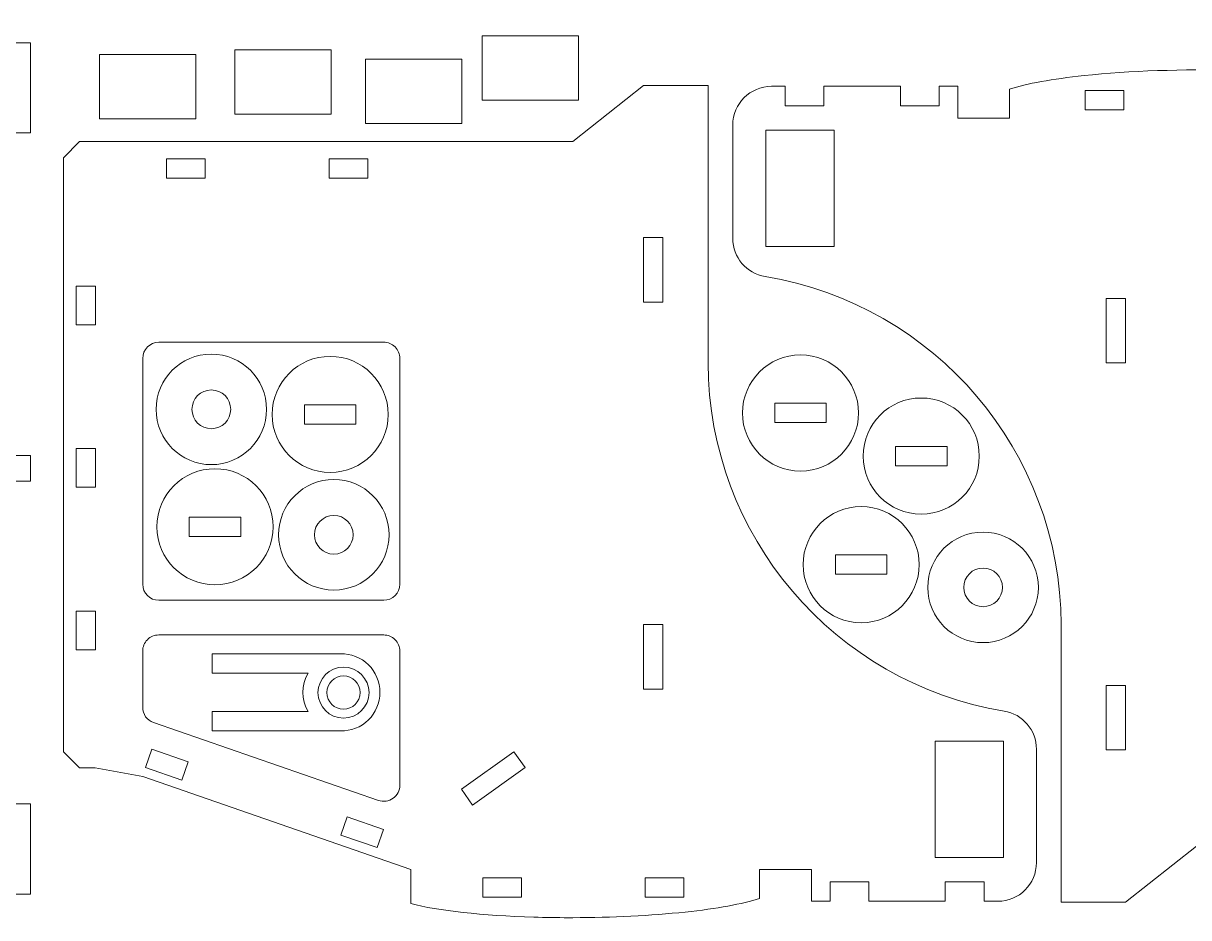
# Model space of a CAD drawing. Header units: centimetres. Extents: x -259 to 261, y 17 to 228.
# Drawn here: x -24.88 to -6.7, y 204.14 to 218.09 of the extents above; entities that cross this region are included whole.
import ezdxf

# ---------------------------------------------------------------- set-up
doc = ezdxf.new("R2010")
doc.units = ezdxf.units.CM
doc.header["$MEASUREMENT"] = 0
doc.layers.add('layer 1', color=7, linetype='Continuous')

msp = doc.modelspace()

# ---------------------------------------------------------------- linework, layer by layer
at = {"layer": 'layer 1', "color": 250, "lineweight": 9}
for points, knots in [([(-25.04363, 216.38381), (-25.04363, 216.38381), (-24.76768, 216.38381), (-24.76768, 216.38381), (-24.76768, 216.38381), (-24.76768, 216.38381), (-24.76768, 217.79249), (-24.76768, 217.79249), (-24.76768, 217.79249), (-24.76768, 217.79249), (-27.96644, 217.79249), (-27.96644, 217.79249), (-27.96644, 217.79249), (-27.96644, 217.79249), (-27.96644, 218.09437), (-27.96644, 218.09437), (-27.96644, 218.09437), (-27.96644, 218.09437), (-28.57013, 218.09437), (-28.57013, 218.09437), (-28.57013, 218.09437), (-28.57013, 218.09437), (-28.57013, 217.79249), (-28.57013, 217.79249), (-28.57013, 217.79249), (-28.57013, 217.79249), (-29.48384, 217.79249), (-29.48384, 217.79249)], [0, 0, 0, 0, 0.125, 0.125, 0.125, 0.125, 0.25, 0.25, 0.25, 0.25, 0.375, 0.375, 0.375, 0.375, 0.5, 0.5, 0.5, 0.5, 0.625, 0.625, 0.625, 0.625, 0.75, 0.75, 0.75, 0.75, 1, 1, 1, 1]), ([(-17.72156, 216.89357), (-17.72156, 216.89357), (-17.72156, 217.89978), (-17.72156, 217.89978), (-17.72156, 217.89978), (-17.72156, 217.89978), (-16.21656, 217.89978), (-16.21656, 217.89978), (-16.21656, 217.89978), (-16.21656, 217.89978), (-16.21656, 216.89357), (-16.21656, 216.89357), (-16.21656, 216.89357), (-16.21656, 216.89357), (-17.72156, 216.89357), (-17.72156, 216.89357)], [0, 0, 0, 0, 0.2, 0.2, 0.2, 0.2, 0.4, 0.4, 0.4, 0.4, 0.6, 0.6, 0.6, 0.6, 1, 1, 1, 1]), ([(-21.58066, 216.67513), (-21.58066, 216.67513), (-21.58066, 217.68134), (-21.58066, 217.68134), (-21.58066, 217.68134), (-21.58066, 217.68134), (-20.07566, 217.68134), (-20.07566, 217.68134), (-20.07566, 217.68134), (-20.07566, 217.68134), (-20.07566, 216.67513), (-20.07566, 216.67513), (-20.07566, 216.67513), (-20.07566, 216.67513), (-21.58066, 216.67513), (-21.58066, 216.67513)], [0, 0, 0, 0, 0.2, 0.2, 0.2, 0.2, 0.4, 0.4, 0.4, 0.4, 0.6, 0.6, 0.6, 0.6, 1, 1, 1, 1]), ([(-23.69224, 216.60231), (-23.69224, 216.60231), (-23.69224, 217.60852), (-23.69224, 217.60852), (-23.69224, 217.60852), (-23.69224, 217.60852), (-22.18724, 217.60852), (-22.18724, 217.60852), (-22.18724, 217.60852), (-22.18724, 217.60852), (-22.18724, 216.60231), (-22.18724, 216.60231), (-22.18724, 216.60231), (-22.18724, 216.60231), (-23.69224, 216.60231), (-23.69224, 216.60231)], [0, 0, 0, 0, 0.2, 0.2, 0.2, 0.2, 0.4, 0.4, 0.4, 0.4, 0.6, 0.6, 0.6, 0.6, 1, 1, 1, 1]), ([(-19.54188, 216.52951), (-19.54188, 216.52951), (-19.54188, 217.53572), (-19.54188, 217.53572), (-19.54188, 217.53572), (-19.54188, 217.53572), (-18.03688, 217.53572), (-18.03688, 217.53572), (-18.03688, 217.53572), (-18.03688, 217.53572), (-18.03688, 216.52951), (-18.03688, 216.52951), (-18.03688, 216.52951), (-18.03688, 216.52951), (-19.54188, 216.52951), (-19.54188, 216.52951)], [0, 0, 0, 0, 0.2, 0.2, 0.2, 0.2, 0.4, 0.4, 0.4, 0.4, 0.6, 0.6, 0.6, 0.6, 1, 1, 1, 1]), ([(-9.49162, 217.06819), (-9.22731, 217.15345), (-8.8255, 217.22651), (-8.33106, 217.27916), (-8.33106, 217.27916), (-7.62304, 217.35463), (-6.77406, 217.38313), (-5.97092, 217.35843), (-5.97092, 217.35843), (-5.16778, 217.33376), (-4.47625, 217.25794), (-4.04847, 217.14764)], [0, 0, 0, 0, 0.25, 0.25, 0.25, 0.25, 0.5, 0.5, 0.5, 0.5, 1, 1, 1, 1]), ([(-24.25635, 212.25863), (-24.25635, 212.25863), (-24.25635, 215.99753), (-24.25635, 215.99753), (-24.25635, 215.99753), (-24.25635, 215.99753), (-24.00481, 216.24901), (-24.00481, 216.24901), (-24.00481, 216.24901), (-24.00481, 216.24901), (-16.30739, 216.24901), (-16.30739, 216.24901), (-16.30739, 216.24901), (-16.30739, 216.24901), (-15.20245, 217.12282), (-15.20245, 217.12282), (-15.20245, 217.12282), (-15.20245, 217.12282), (-14.19624, 217.12282), (-14.19624, 217.12282), (-14.19624, 217.12282), (-14.19624, 217.12282), (-14.19624, 212.79614), (-14.19624, 212.79614)], [0, 0, 0, 0, 0.14285714, 0.14285714, 0.14285714, 0.14285714, 0.28571429, 0.28571429, 0.28571429, 0.28571429, 0.42857143, 0.42857143, 0.42857143, 0.42857143, 0.57142857, 0.57142857, 0.57142857, 0.57142857, 0.71428571, 0.71428571, 0.71428571, 0.71428571, 1, 1, 1, 1]), ([(-13.20795, 217.11149), (-13.20795, 217.11149), (-12.99345, 217.11149), (-12.99345, 217.11149), (-12.99345, 217.11149), (-12.99345, 217.11149), (-12.99345, 216.8096), (-12.99345, 216.8096), (-12.99345, 216.8096), (-12.99345, 216.8096), (-12.38971, 216.8096), (-12.38971, 216.8096), (-12.38971, 216.8096), (-12.38971, 216.8096), (-12.38971, 217.11149), (-12.38971, 217.11149), (-12.38971, 217.11149), (-12.38971, 217.11149), (-11.19554, 217.11149), (-11.19554, 217.11149), (-11.19554, 217.11149), (-11.19554, 217.11149), (-11.19554, 216.8096), (-11.19554, 216.8096), (-11.19554, 216.8096), (-11.19554, 216.8096), (-10.5918, 216.8096), (-10.5918, 216.8096), (-10.5918, 216.8096), (-10.5918, 216.8096), (-10.5918, 217.11149), (-10.5918, 217.11149), (-10.5918, 217.11149), (-10.5918, 217.11149), (-10.29951, 217.11149), (-10.29951, 217.11149), (-10.29951, 217.11149), (-10.29951, 217.11149), (-10.29951, 216.61496), (-10.29951, 216.61496), (-10.29951, 216.61496), (-10.29951, 216.61496), (-9.49162, 216.61496), (-9.49162, 216.61496), (-9.49162, 216.61496), (-9.49162, 216.61496), (-9.49162, 217.06819), (-9.49162, 217.06819)], [0, 0, 0, 0, 0.07692308, 0.07692308, 0.07692308, 0.07692308, 0.15384615, 0.15384615, 0.15384615, 0.15384615, 0.23076923, 0.23076923, 0.23076923, 0.23076923, 0.30769231, 0.30769231, 0.30769231, 0.30769231, 0.38461538, 0.38461538, 0.38461538, 0.38461538, 0.46153846, 0.46153846, 0.46153846, 0.46153846, 0.53846154, 0.53846154, 0.53846154, 0.53846154, 0.61538462, 0.61538462, 0.61538462, 0.61538462, 0.69230769, 0.69230769, 0.69230769, 0.69230769, 0.76923077, 0.76923077, 0.76923077, 0.76923077, 0.84615385, 0.84615385, 0.84615385, 0.84615385, 1, 1, 1, 1]), ([(-7.70867, 216.74513), (-7.70867, 216.74513), (-7.70867, 217.04698), (-7.70867, 217.04698), (-7.70867, 217.04698), (-7.70867, 217.04698), (-8.31238, 217.04698), (-8.31238, 217.04698), (-8.31238, 217.04698), (-8.31238, 217.04698), (-8.31238, 216.74513), (-8.31238, 216.74513), (-8.31238, 216.74513), (-8.31238, 216.74513), (-7.70867, 216.74513), (-7.70867, 216.74513)], [0, 0, 0, 0, 0.2, 0.2, 0.2, 0.2, 0.4, 0.4, 0.4, 0.4, 0.6, 0.6, 0.6, 0.6, 1, 1, 1, 1]), ([(-12.22943, 214.61319), (-12.22943, 214.61319), (-12.22943, 216.42988), (-12.22943, 216.42988), (-12.22943, 216.42988), (-12.22943, 216.42988), (-13.29534, 216.42988), (-13.29534, 216.42988), (-13.29534, 216.42988), (-13.29534, 216.42988), (-13.29534, 214.61319), (-13.29534, 214.61319), (-13.29534, 214.61319), (-13.29534, 214.61319), (-12.22943, 214.61319), (-12.22943, 214.61319)], [0, 0, 0, 0, 0.2, 0.2, 0.2, 0.2, 0.4, 0.4, 0.4, 0.4, 0.6, 0.6, 0.6, 0.6, 1, 1, 1, 1]), ([(-22.64648, 215.68084), (-22.64648, 215.68084), (-22.04273, 215.68084), (-22.04273, 215.68084), (-22.04273, 215.68084), (-22.04273, 215.68084), (-22.04273, 215.98274), (-22.04273, 215.98274), (-22.04273, 215.98274), (-22.04273, 215.98274), (-22.64648, 215.98274), (-22.64648, 215.98274), (-22.64648, 215.98274), (-22.64648, 215.98274), (-22.64648, 215.68084), (-22.64648, 215.68084)], [0, 0, 0, 0, 0.2, 0.2, 0.2, 0.2, 0.4, 0.4, 0.4, 0.4, 0.6, 0.6, 0.6, 0.6, 1, 1, 1, 1]), ([(-20.11173, 215.68084), (-20.11173, 215.68084), (-20.11173, 215.98274), (-20.11173, 215.98274), (-20.11173, 215.98274), (-20.11173, 215.98274), (-19.50804, 215.98274), (-19.50804, 215.98274), (-19.50804, 215.98274), (-19.50804, 215.98274), (-19.50804, 215.68084), (-19.50804, 215.68084), (-19.50804, 215.68084), (-19.50804, 215.68084), (-20.11173, 215.68084), (-20.11173, 215.68084)], [0, 0, 0, 0, 0.2, 0.2, 0.2, 0.2, 0.4, 0.4, 0.4, 0.4, 0.6, 0.6, 0.6, 0.6, 1, 1, 1, 1]), ([(-14.90056, 214.75137), (-14.90056, 214.75137), (-15.20245, 214.75137), (-15.20245, 214.75137), (-15.20245, 214.75137), (-15.20245, 214.75137), (-15.20245, 213.74517), (-15.20245, 213.74517), (-15.20245, 213.74517), (-15.20245, 213.74517), (-14.90056, 213.74517), (-14.90056, 213.74517), (-14.90056, 213.74517), (-14.90056, 213.74517), (-14.90056, 214.75137), (-14.90056, 214.75137)], [0, 0, 0, 0, 0.2, 0.2, 0.2, 0.2, 0.4, 0.4, 0.4, 0.4, 0.6, 0.6, 0.6, 0.6, 1, 1, 1, 1]), ([(-8.68913, 208.71495), (-8.69571, 211.40941), (-10.64789, 213.70482), (-13.30635, 214.14408), (-13.30635, 214.14408), (-13.59785, 214.19222), (-13.81166, 214.44426), (-13.81166, 214.73974)], [0, 0, 0, 0, 0.33333333, 0.33333333, 0.33333333, 0.33333333, 1, 1, 1, 1]), ([(-23.75326, 213.39146), (-23.75326, 213.39146), (-24.05511, 213.39146), (-24.05511, 213.39146), (-24.05511, 213.39146), (-24.05511, 213.39146), (-24.05511, 213.99516), (-24.05511, 213.99516), (-24.05511, 213.99516), (-24.05511, 213.99516), (-23.75326, 213.99516), (-23.75326, 213.99516), (-23.75326, 213.99516), (-23.75326, 213.99516), (-23.75326, 213.39146), (-23.75326, 213.39146)], [0, 0, 0, 0, 0.2, 0.2, 0.2, 0.2, 0.4, 0.4, 0.4, 0.4, 0.6, 0.6, 0.6, 0.6, 1, 1, 1, 1]), ([(-7.98482, 213.80268), (-7.98482, 213.80268), (-7.68293, 213.80268), (-7.68293, 213.80268), (-7.68293, 213.80268), (-7.68293, 213.80268), (-7.68293, 212.79648), (-7.68293, 212.79648), (-7.68293, 212.79648), (-7.68293, 212.79648), (-7.98482, 212.79648), (-7.98482, 212.79648), (-7.98482, 212.79648), (-7.98482, 212.79648), (-7.98482, 213.80268), (-7.98482, 213.80268)], [0, 0, 0, 0, 0.2, 0.2, 0.2, 0.2, 0.4, 0.4, 0.4, 0.4, 0.6, 0.6, 0.6, 0.6, 1, 1, 1, 1]), ([(-19.25826, 213.1196), (-19.19157, 213.1196), (-19.12754, 213.09306), (-19.08039, 213.04588), (-19.08039, 213.04588), (-19.03315, 212.99873), (-19.0067, 212.93478), (-19.0067, 212.86808)], [0, 0, 0, 0, 0.33333333, 0.33333333, 0.33333333, 0.33333333, 1, 1, 1, 1]), ([(-21.94797, 211.21086), (-21.47168, 211.21086), (-21.08565, 211.59696), (-21.08565, 212.07319), (-21.08565, 212.07319), (-21.08565, 212.54943), (-21.47168, 212.93557), (-21.94797, 212.93557), (-21.94797, 212.93557), (-22.42421, 212.93557), (-22.8103, 212.54943), (-22.8103, 212.07319), (-22.8103, 212.07319), (-22.8103, 211.59696), (-22.42421, 211.21086), (-21.94797, 211.21086)], [0, 0, 0, 0, 0.2, 0.2, 0.2, 0.2, 0.4, 0.4, 0.4, 0.4, 0.6, 0.6, 0.6, 0.6, 1, 1, 1, 1]), ([(-20.99903, 211.99353), (-20.99903, 211.49337), (-20.5936, 211.08794), (-20.09348, 211.08794), (-20.09348, 211.08794), (-19.59333, 211.08794), (-19.18789, 211.49337), (-19.18789, 211.99353), (-19.18789, 211.99353), (-19.18789, 212.49369), (-19.59333, 212.89912), (-20.09348, 212.89912), (-20.09348, 212.89912), (-20.5936, 212.89912), (-20.99903, 212.49369), (-20.99903, 211.99353)], [0, 0, 0, 0, 0.2, 0.2, 0.2, 0.2, 0.4, 0.4, 0.4, 0.4, 0.6, 0.6, 0.6, 0.6, 1, 1, 1, 1]), ([(-14.19624, 212.79614), (-14.18961, 210.10169), (-12.23748, 207.80624), (-9.57899, 207.36699), (-9.57899, 207.36699), (-9.28752, 207.31884), (-9.07372, 207.06682), (-9.07372, 206.77135)], [0, 0, 0, 0, 0.33333333, 0.33333333, 0.33333333, 0.33333333, 1, 1, 1, 1]), ([(-11.84959, 212.01627), (-11.84959, 212.51639), (-12.25502, 212.92186), (-12.75518, 212.92186), (-12.75518, 212.92186), (-13.2553, 212.92186), (-13.66073, 212.51639), (-13.66073, 212.01627), (-13.66073, 212.01627), (-13.66073, 211.51612), (-13.2553, 211.11068), (-12.75518, 211.11068), (-12.75518, 211.11068), (-12.25502, 211.11068), (-11.84959, 211.51612), (-11.84959, 212.01627)], [0, 0, 0, 0, 0.2, 0.2, 0.2, 0.2, 0.4, 0.4, 0.4, 0.4, 0.6, 0.6, 0.6, 0.6, 1, 1, 1, 1]), ([(-18.83689, 204.36344), (-18.83689, 204.36344), (-18.83689, 204.89612), (-18.83689, 204.89612), (-18.83689, 204.89612), (-18.83689, 204.89612), (-23.01913, 206.34362), (-23.01913, 206.34362), (-23.01913, 206.34362), (-23.01913, 206.34362), (-23.76224, 206.48082), (-23.76224, 206.48082), (-23.76224, 206.48082), (-23.76224, 206.48082), (-24.00481, 206.48082), (-24.00481, 206.48082), (-24.00481, 206.48082), (-24.00481, 206.48082), (-24.25635, 206.73238), (-24.25635, 206.73238), (-24.25635, 206.73238), (-24.25635, 206.73238), (-24.25635, 212.20703), (-24.25635, 212.20703)], [0, 0, 0, 0, 0.14285714, 0.14285714, 0.14285714, 0.14285714, 0.28571429, 0.28571429, 0.28571429, 0.28571429, 0.42857143, 0.42857143, 0.42857143, 0.42857143, 0.57142857, 0.57142857, 0.57142857, 0.57142857, 0.71428571, 0.71428571, 0.71428571, 0.71428571, 1, 1, 1, 1]), ([(-21.94797, 211.77134), (-21.78127, 211.77134), (-21.64612, 211.90649), (-21.64612, 212.07319), (-21.64612, 212.07319), (-21.64612, 212.2399), (-21.78127, 212.37509), (-21.94797, 212.37509), (-21.94797, 212.37509), (-22.11467, 212.37509), (-22.24982, 212.2399), (-22.24982, 212.07319), (-22.24982, 212.07319), (-22.24982, 211.90649), (-22.11467, 211.77134), (-21.94797, 211.77134)], [0, 0, 0, 0, 0.2, 0.2, 0.2, 0.2, 0.4, 0.4, 0.4, 0.4, 0.6, 0.6, 0.6, 0.6, 1, 1, 1, 1]), ([(-11.7768, 211.34409), (-11.7768, 210.84394), (-11.37132, 210.4385), (-10.87126, 210.4385), (-10.87126, 210.4385), (-10.37111, 210.4385), (-9.96562, 210.84394), (-9.96562, 211.34409), (-9.96562, 211.34409), (-9.96562, 211.8442), (-10.37111, 212.24967), (-10.87126, 212.24967), (-10.87126, 212.24967), (-11.37132, 212.24967), (-11.7768, 211.8442), (-11.7768, 211.34409)], [0, 0, 0, 0, 0.2, 0.2, 0.2, 0.2, 0.4, 0.4, 0.4, 0.4, 0.6, 0.6, 0.6, 0.6, 1, 1, 1, 1]), ([(-20.49596, 211.84258), (-20.49596, 211.84258), (-19.69102, 211.84258), (-19.69102, 211.84258), (-19.69102, 211.84258), (-19.69102, 211.84258), (-19.69102, 212.14444), (-19.69102, 212.14444), (-19.69102, 212.14444), (-19.69102, 212.14444), (-20.49596, 212.14444), (-20.49596, 212.14444), (-20.49596, 212.14444), (-20.49596, 212.14444), (-20.49596, 211.84258), (-20.49596, 211.84258)], [0, 0, 0, 0, 0.2, 0.2, 0.2, 0.2, 0.4, 0.4, 0.4, 0.4, 0.6, 0.6, 0.6, 0.6, 1, 1, 1, 1]), ([(-12.35273, 211.86532), (-12.35273, 211.86532), (-12.35273, 212.16717), (-12.35273, 212.16717), (-12.35273, 212.16717), (-12.35273, 212.16717), (-13.15764, 212.16717), (-13.15764, 212.16717), (-13.15764, 212.16717), (-13.15764, 212.16717), (-13.15764, 211.86532), (-13.15764, 211.86532), (-13.15764, 211.86532), (-13.15764, 211.86532), (-12.35273, 211.86532), (-12.35273, 211.86532)], [0, 0, 0, 0, 0.2, 0.2, 0.2, 0.2, 0.4, 0.4, 0.4, 0.4, 0.6, 0.6, 0.6, 0.6, 1, 1, 1, 1]), ([(1.37101, 211.73453), (1.37101, 211.73453), (1.37101, 205.51355), (1.37101, 205.51355), (1.37101, 205.51355), (1.37101, 205.51355), (1.11945, 205.26205), (1.11945, 205.26205), (1.11945, 205.26205), (1.11945, 205.26205), (-6.57798, 205.26205), (-6.57798, 205.26205), (-6.57798, 205.26205), (-6.57798, 205.26205), (-7.68293, 204.38825), (-7.68293, 204.38825), (-7.68293, 204.38825), (-7.68293, 204.38825), (-8.68913, 204.38825), (-8.68913, 204.38825), (-8.68913, 204.38825), (-8.68913, 204.38825), (-8.68913, 208.71495), (-8.68913, 208.71495)], [0, 0, 0, 0, 0.14285714, 0.14285714, 0.14285714, 0.14285714, 0.28571429, 0.28571429, 0.28571429, 0.28571429, 0.42857143, 0.42857143, 0.42857143, 0.42857143, 0.57142857, 0.57142857, 0.57142857, 0.57142857, 0.71428571, 0.71428571, 0.71428571, 0.71428571, 1, 1, 1, 1]), ([(-11.27373, 211.49499), (-11.27373, 211.49499), (-11.27373, 211.19314), (-11.27373, 211.19314), (-11.27373, 211.19314), (-11.27373, 211.19314), (-10.46879, 211.19314), (-10.46879, 211.19314), (-10.46879, 211.19314), (-10.46879, 211.19314), (-10.46879, 211.49499), (-10.46879, 211.49499), (-10.46879, 211.49499), (-10.46879, 211.49499), (-11.27373, 211.49499), (-11.27373, 211.49499)], [0, 0, 0, 0, 0.2, 0.2, 0.2, 0.2, 0.4, 0.4, 0.4, 0.4, 0.6, 0.6, 0.6, 0.6, 1, 1, 1, 1]), ([(-25.04363, 210.95036), (-25.04363, 210.95036), (-24.76768, 210.95036), (-24.76768, 210.95036), (-24.76768, 210.95036), (-24.76768, 210.95036), (-24.76768, 211.35282), (-24.76768, 211.35282), (-24.76768, 211.35282), (-24.76768, 211.35282), (-25.04362, 211.35282), (-25.04362, 211.35282)], [0, 0, 0, 0, 0.25, 0.25, 0.25, 0.25, 0.5, 0.5, 0.5, 0.5, 1, 1, 1, 1]), ([(-23.75326, 210.85681), (-23.75326, 210.85681), (-23.75326, 211.46055), (-23.75326, 211.46055), (-23.75326, 211.46055), (-23.75326, 211.46055), (-24.05511, 211.46055), (-24.05511, 211.46055), (-24.05511, 211.46055), (-24.05511, 211.46055), (-24.05511, 210.85681), (-24.05511, 210.85681), (-24.05511, 210.85681), (-24.05511, 210.85681), (-23.75326, 210.85681), (-23.75326, 210.85681)], [0, 0, 0, 0, 0.2, 0.2, 0.2, 0.2, 0.4, 0.4, 0.4, 0.4, 0.6, 0.6, 0.6, 0.6, 1, 1, 1, 1]), ([(-22.79664, 210.24145), (-22.79664, 209.74135), (-22.39121, 209.33587), (-21.89109, 209.33587), (-21.89109, 209.33587), (-21.39094, 209.33587), (-20.98546, 209.74135), (-20.98546, 210.24145), (-20.98546, 210.24145), (-20.98546, 210.74157), (-21.39094, 211.14704), (-21.89109, 211.14704), (-21.89109, 211.14704), (-22.39121, 211.14704), (-22.79664, 210.74157), (-22.79664, 210.24145)], [0, 0, 0, 0, 0.2, 0.2, 0.2, 0.2, 0.4, 0.4, 0.4, 0.4, 0.6, 0.6, 0.6, 0.6, 1, 1, 1, 1]), ([(-20.03666, 210.97868), (-20.51284, 210.97868), (-20.89894, 210.59258), (-20.89894, 210.11635), (-20.89894, 210.11635), (-20.89894, 209.64012), (-20.51284, 209.25398), (-20.03666, 209.25398), (-20.03666, 209.25398), (-19.56038, 209.25398), (-19.17429, 209.64012), (-19.17429, 210.11635), (-19.17429, 210.11635), (-19.17429, 210.59258), (-19.56038, 210.97868), (-20.03666, 210.97868)], [0, 0, 0, 0, 0.2, 0.2, 0.2, 0.2, 0.4, 0.4, 0.4, 0.4, 0.6, 0.6, 0.6, 0.6, 1, 1, 1, 1]), ([(-22.29356, 210.09051), (-22.29356, 210.09051), (-21.48858, 210.09051), (-21.48858, 210.09051), (-21.48858, 210.09051), (-21.48858, 210.09051), (-21.48858, 210.39236), (-21.48858, 210.39236), (-21.48858, 210.39236), (-21.48858, 210.39236), (-22.29356, 210.39236), (-22.29356, 210.39236), (-22.29356, 210.39236), (-22.29356, 210.39236), (-22.29356, 210.09051), (-22.29356, 210.09051)], [0, 0, 0, 0, 0.2, 0.2, 0.2, 0.2, 0.4, 0.4, 0.4, 0.4, 0.6, 0.6, 0.6, 0.6, 1, 1, 1, 1]), ([(-20.03666, 210.41824), (-20.20331, 210.41824), (-20.33851, 210.28305), (-20.33851, 210.11635), (-20.33851, 210.11635), (-20.33851, 209.94966), (-20.20331, 209.81451), (-20.03666, 209.81451), (-20.03666, 209.81451), (-19.86992, 209.81451), (-19.73476, 209.94966), (-19.73476, 210.11635), (-19.73476, 210.11635), (-19.73476, 210.28305), (-19.86992, 210.41824), (-20.03666, 210.41824)], [0, 0, 0, 0, 0.2, 0.2, 0.2, 0.2, 0.4, 0.4, 0.4, 0.4, 0.6, 0.6, 0.6, 0.6, 1, 1, 1, 1]), ([(-12.71418, 209.65113), (-12.71418, 209.15103), (-12.30875, 208.74555), (-11.80864, 208.74555), (-11.80864, 208.74555), (-11.30848, 208.74555), (-10.90305, 209.15103), (-10.90305, 209.65113), (-10.90305, 209.65113), (-10.90305, 210.15128), (-11.30848, 210.55672), (-11.80864, 210.55672), (-11.80864, 210.55672), (-12.30875, 210.55672), (-12.71418, 210.15128), (-12.71418, 209.65113)], [0, 0, 0, 0, 0.2, 0.2, 0.2, 0.2, 0.4, 0.4, 0.4, 0.4, 0.6, 0.6, 0.6, 0.6, 1, 1, 1, 1]), ([(-9.90649, 210.15855), (-10.38272, 210.15855), (-10.76881, 209.77246), (-10.76881, 209.29622), (-10.76881, 209.29622), (-10.76881, 208.81999), (-10.38272, 208.43389), (-9.90649, 208.43389), (-9.90649, 208.43389), (-9.43021, 208.43389), (-9.04415, 208.81999), (-9.04415, 209.29622), (-9.04415, 209.29622), (-9.04415, 209.77246), (-9.43021, 210.15855), (-9.90649, 210.15855)], [0, 0, 0, 0, 0.2, 0.2, 0.2, 0.2, 0.4, 0.4, 0.4, 0.4, 0.6, 0.6, 0.6, 0.6, 1, 1, 1, 1]), ([(-12.2111, 209.50024), (-12.2111, 209.50024), (-11.40618, 209.50024), (-11.40618, 209.50024), (-11.40618, 209.50024), (-11.40618, 209.50024), (-11.40618, 209.80208), (-11.40618, 209.80208), (-11.40618, 209.80208), (-11.40618, 209.80208), (-12.2111, 209.80208), (-12.2111, 209.80208), (-12.2111, 209.80208), (-12.2111, 209.80208), (-12.2111, 209.50024), (-12.2111, 209.50024)], [0, 0, 0, 0, 0.2, 0.2, 0.2, 0.2, 0.4, 0.4, 0.4, 0.4, 0.6, 0.6, 0.6, 0.6, 1, 1, 1, 1]), ([(-9.90649, 209.59811), (-10.07318, 209.59811), (-10.20833, 209.46293), (-10.20833, 209.29622), (-10.20833, 209.29622), (-10.20833, 209.12952), (-10.07318, 208.99438), (-9.90649, 208.99438), (-9.90649, 208.99438), (-9.73974, 208.99438), (-9.60463, 209.12952), (-9.60463, 209.29622), (-9.60463, 209.29622), (-9.60463, 209.46293), (-9.73974, 209.59811), (-9.90649, 209.59811)], [0, 0, 0, 0, 0.2, 0.2, 0.2, 0.2, 0.4, 0.4, 0.4, 0.4, 0.6, 0.6, 0.6, 0.6, 1, 1, 1, 1]), ([(-24.05511, 208.92582), (-24.05511, 208.92582), (-24.05511, 208.32211), (-24.05511, 208.32211), (-24.05511, 208.32211), (-24.05511, 208.32211), (-23.75326, 208.32211), (-23.75326, 208.32211), (-23.75326, 208.32211), (-23.75326, 208.32211), (-23.75326, 208.92582), (-23.75326, 208.92582), (-23.75326, 208.92582), (-23.75326, 208.92582), (-24.05511, 208.92582), (-24.05511, 208.92582)], [0, 0, 0, 0, 0.2, 0.2, 0.2, 0.2, 0.4, 0.4, 0.4, 0.4, 0.6, 0.6, 0.6, 0.6, 1, 1, 1, 1]), ([(-15.20245, 207.70838), (-15.20245, 207.70838), (-15.20245, 208.71458), (-15.20245, 208.71458), (-15.20245, 208.71458), (-15.20245, 208.71458), (-14.90056, 208.71458), (-14.90056, 208.71458), (-14.90056, 208.71458), (-14.90056, 208.71458), (-14.90056, 207.70838), (-14.90056, 207.70838), (-14.90056, 207.70838), (-14.90056, 207.70838), (-15.20245, 207.70838), (-15.20245, 207.70838)], [0, 0, 0, 0, 0.2, 0.2, 0.2, 0.2, 0.4, 0.4, 0.4, 0.4, 0.6, 0.6, 0.6, 0.6, 1, 1, 1, 1]), ([(-23.01913, 208.30261), (-23.01913, 208.36934), (-22.99263, 208.4333), (-22.9454, 208.48048), (-22.9454, 208.48048), (-22.89821, 208.52763), (-22.83426, 208.55413), (-22.76752, 208.55413)], [0, 0, 0, 0, 0.33333333, 0.33333333, 0.33333333, 0.33333333, 1, 1, 1, 1]), ([(-19.25826, 208.55413), (-19.19157, 208.55413), (-19.12754, 208.52763), (-19.08039, 208.48048), (-19.08039, 208.48048), (-19.03315, 208.4333), (-19.0067, 208.36934), (-19.0067, 208.30261)], [0, 0, 0, 0, 0.33333333, 0.33333333, 0.33333333, 0.33333333, 1, 1, 1, 1]), ([(-19.93238, 208.26067), (-19.93238, 208.26067), (-21.93503, 208.26067), (-21.93503, 208.26067), (-21.93503, 208.26067), (-21.93503, 208.26067), (-21.93503, 207.95977), (-21.93503, 207.95977), (-21.93503, 207.95977), (-21.93503, 207.95977), (-20.43947, 207.95977), (-20.43947, 207.95977)], [0, 0, 0, 0, 0.25, 0.25, 0.25, 0.25, 0.5, 0.5, 0.5, 0.5, 1, 1, 1, 1]), ([(-19.93238, 207.0573), (-19.77032, 207.05346), (-19.6136, 207.11516), (-19.49763, 207.22839), (-19.49763, 207.22839), (-19.38164, 207.34165), (-19.31627, 207.49692), (-19.31627, 207.65901), (-19.31627, 207.65901), (-19.31627, 207.82112), (-19.38164, 207.97634), (-19.49763, 208.08961), (-19.49763, 208.08961), (-19.6136, 208.20283), (-19.77032, 208.26455), (-19.93238, 208.26067)], [0, 0, 0, 0, 0.2, 0.2, 0.2, 0.2, 0.4, 0.4, 0.4, 0.4, 0.6, 0.6, 0.6, 0.6, 1, 1, 1, 1]), ([(-7.68293, 207.76588), (-7.68293, 207.76588), (-7.98482, 207.76588), (-7.98482, 207.76588), (-7.98482, 207.76588), (-7.98482, 207.76588), (-7.98482, 206.75969), (-7.98482, 206.75969), (-7.98482, 206.75969), (-7.98482, 206.75969), (-7.68293, 206.75969), (-7.68293, 206.75969), (-7.68293, 206.75969), (-7.68293, 206.75969), (-7.68293, 207.76588), (-7.68293, 207.76588)], [0, 0, 0, 0, 0.2, 0.2, 0.2, 0.2, 0.4, 0.4, 0.4, 0.4, 0.6, 0.6, 0.6, 0.6, 1, 1, 1, 1]), ([(-20.43947, 207.35824), (-20.43947, 207.35824), (-21.93503, 207.35824), (-21.93503, 207.35824), (-21.93503, 207.35824), (-21.93503, 207.35824), (-21.93503, 207.0573), (-21.93503, 207.0573), (-21.93503, 207.0573), (-21.93503, 207.0573), (-19.93238, 207.0573), (-19.93238, 207.0573)], [0, 0, 0, 0, 0.25, 0.25, 0.25, 0.25, 0.5, 0.5, 0.5, 0.5, 1, 1, 1, 1]), ([(-22.87761, 206.77379), (-22.87761, 206.77379), (-22.30709, 206.57636), (-22.30709, 206.57636), (-22.30709, 206.57636), (-22.30709, 206.57636), (-22.40583, 206.29107), (-22.40583, 206.29107), (-22.40583, 206.29107), (-22.40583, 206.29107), (-22.97635, 206.48853), (-22.97635, 206.48853), (-22.97635, 206.48853), (-22.97635, 206.48853), (-22.87761, 206.77379), (-22.87761, 206.77379)], [0, 0, 0, 0, 0.2, 0.2, 0.2, 0.2, 0.4, 0.4, 0.4, 0.4, 0.6, 0.6, 0.6, 0.6, 1, 1, 1, 1]), ([(-9.59003, 206.89786), (-9.59003, 206.89786), (-10.65591, 206.89786), (-10.65591, 206.89786), (-10.65591, 206.89786), (-10.65591, 206.89786), (-10.65591, 205.08118), (-10.65591, 205.08118), (-10.65591, 205.08118), (-10.65591, 205.08118), (-9.59003, 205.08118), (-9.59003, 205.08118), (-9.59003, 205.08118), (-9.59003, 205.08118), (-9.59003, 206.89786), (-9.59003, 206.89786)], [0, 0, 0, 0, 0.2, 0.2, 0.2, 0.2, 0.4, 0.4, 0.4, 0.4, 0.6, 0.6, 0.6, 0.6, 1, 1, 1, 1]), ([(-17.22783, 206.73072), (-17.22783, 206.73072), (-18.04673, 206.14608), (-18.04673, 206.14608), (-18.04673, 206.14608), (-18.04673, 206.14608), (-17.87133, 205.90041), (-17.87133, 205.90041), (-17.87133, 205.90041), (-17.87133, 205.90041), (-17.05239, 206.48503), (-17.05239, 206.48503), (-17.05239, 206.48503), (-17.05239, 206.48503), (-17.22783, 206.73072), (-17.22783, 206.73072)], [0, 0, 0, 0, 0.2, 0.2, 0.2, 0.2, 0.4, 0.4, 0.4, 0.4, 0.6, 0.6, 0.6, 0.6, 1, 1, 1, 1]), ([(-19.0067, 206.2112), (-19.0067, 206.12982), (-19.04604, 206.0535), (-19.11233, 206.0063), (-19.11233, 206.0063), (-19.17861, 205.95912), (-19.26359, 205.94689), (-19.34047, 205.97347)], [0, 0, 0, 0, 0.33333333, 0.33333333, 0.33333333, 0.33333333, 1, 1, 1, 1]), ([(-29.48384, 204.51066), (-29.48384, 204.51066), (-28.57013, 204.51066), (-28.57013, 204.51066), (-28.57013, 204.51066), (-28.57013, 204.51066), (-28.57013, 204.20881), (-28.57013, 204.20881), (-28.57013, 204.20881), (-28.57013, 204.20881), (-27.96644, 204.20881), (-27.96644, 204.20881), (-27.96644, 204.20881), (-27.96644, 204.20881), (-27.96644, 204.51066), (-27.96644, 204.51066), (-27.96644, 204.51066), (-27.96644, 204.51066), (-24.76768, 204.51066), (-24.76768, 204.51066), (-24.76768, 204.51066), (-24.76768, 204.51066), (-24.76768, 205.91938), (-24.76768, 205.91938), (-24.76768, 205.91938), (-24.76768, 205.91938), (-25.04363, 205.91938), (-25.04363, 205.91938)], [0, 0, 0, 0, 0.125, 0.125, 0.125, 0.125, 0.25, 0.25, 0.25, 0.25, 0.375, 0.375, 0.375, 0.375, 0.5, 0.5, 0.5, 0.5, 0.625, 0.625, 0.625, 0.625, 0.75, 0.75, 0.75, 0.75, 1, 1, 1, 1]), ([(-19.25927, 205.52147), (-19.25927, 205.52147), (-19.358, 205.23621), (-19.358, 205.23621), (-19.358, 205.23621), (-19.358, 205.23621), (-19.92857, 205.43366), (-19.92857, 205.43366), (-19.92857, 205.43366), (-19.92857, 205.43366), (-19.82979, 205.71891), (-19.82979, 205.71891), (-19.82979, 205.71891), (-19.82979, 205.71891), (-19.25927, 205.52147), (-19.25927, 205.52147)], [0, 0, 0, 0, 0.2, 0.2, 0.2, 0.2, 0.4, 0.4, 0.4, 0.4, 0.6, 0.6, 0.6, 0.6, 1, 1, 1, 1]), ([(-17.10765, 204.76595), (-17.10765, 204.76595), (-17.71139, 204.76595), (-17.71139, 204.76595), (-17.71139, 204.76595), (-17.71139, 204.76595), (-17.71139, 204.46408), (-17.71139, 204.46408), (-17.71139, 204.46408), (-17.71139, 204.46408), (-17.10765, 204.46408), (-17.10765, 204.46408), (-17.10765, 204.46408), (-17.10765, 204.46408), (-17.10765, 204.76595), (-17.10765, 204.76595)], [0, 0, 0, 0, 0.2, 0.2, 0.2, 0.2, 0.4, 0.4, 0.4, 0.4, 0.6, 0.6, 0.6, 0.6, 1, 1, 1, 1]), ([(-15.17669, 204.76595), (-15.17669, 204.76595), (-15.17669, 204.46408), (-15.17669, 204.46408), (-15.17669, 204.46408), (-15.17669, 204.46408), (-14.57296, 204.46408), (-14.57296, 204.46408), (-14.57296, 204.46408), (-14.57296, 204.46408), (-14.57296, 204.76595), (-14.57296, 204.76595), (-14.57296, 204.76595), (-14.57296, 204.76595), (-15.17669, 204.76595), (-15.17669, 204.76595)], [0, 0, 0, 0, 0.2, 0.2, 0.2, 0.2, 0.4, 0.4, 0.4, 0.4, 0.6, 0.6, 0.6, 0.6, 1, 1, 1, 1]), ([(-13.39371, 204.44288), (-13.39371, 204.44288), (-13.39371, 204.89612), (-13.39371, 204.89612), (-13.39371, 204.89612), (-13.39371, 204.89612), (-12.58581, 204.89612), (-12.58581, 204.89612), (-12.58581, 204.89612), (-12.58581, 204.89612), (-12.58581, 204.39959), (-12.58581, 204.39959), (-12.58581, 204.39959), (-12.58581, 204.39959), (-12.29357, 204.39959), (-12.29357, 204.39959), (-12.29357, 204.39959), (-12.29357, 204.39959), (-12.29357, 204.70145), (-12.29357, 204.70145), (-12.29357, 204.70145), (-12.29357, 204.70145), (-11.68979, 204.70145), (-11.68979, 204.70145), (-11.68979, 204.70145), (-11.68979, 204.70145), (-11.68979, 204.39959), (-11.68979, 204.39959), (-11.68979, 204.39959), (-11.68979, 204.39959), (-10.49562, 204.39959), (-10.49562, 204.39959), (-10.49562, 204.39959), (-10.49562, 204.39959), (-10.49562, 204.70145), (-10.49562, 204.70145), (-10.49562, 204.70145), (-10.49562, 204.70145), (-9.89192, 204.70145), (-9.89192, 204.70145), (-9.89192, 204.70145), (-9.89192, 204.70145), (-9.89192, 204.39959), (-9.89192, 204.39959), (-9.89192, 204.39959), (-9.89192, 204.39959), (-9.67741, 204.39959), (-9.67741, 204.39959)], [0, 0, 0, 0, 0.07692308, 0.07692308, 0.07692308, 0.07692308, 0.15384615, 0.15384615, 0.15384615, 0.15384615, 0.23076923, 0.23076923, 0.23076923, 0.23076923, 0.30769231, 0.30769231, 0.30769231, 0.30769231, 0.38461538, 0.38461538, 0.38461538, 0.38461538, 0.46153846, 0.46153846, 0.46153846, 0.46153846, 0.53846154, 0.53846154, 0.53846154, 0.53846154, 0.61538462, 0.61538462, 0.61538462, 0.61538462, 0.69230769, 0.69230769, 0.69230769, 0.69230769, 0.76923077, 0.76923077, 0.76923077, 0.76923077, 0.84615385, 0.84615385, 0.84615385, 0.84615385, 1, 1, 1, 1]), ([(-16.3064, 204.14399), (-15.69564, 204.14513), (-15.08532, 204.17532), (-14.55427, 204.23189), (-14.55427, 204.23189), (-14.05983, 204.28456), (-13.65802, 204.35761), (-13.39371, 204.44288)], [0, 0, 0, 0, 0.33333333, 0.33333333, 0.33333333, 0.33333333, 1, 1, 1, 1]), ([(-16.37511, 204.14399), (-16.55578, 204.14429), (-16.73622, 204.14714), (-16.91441, 204.15262), (-16.91441, 204.15262), (-17.71754, 204.17731), (-18.40911, 204.25314), (-18.83689, 204.36344)], [0, 0, 0, 0, 0.33333333, 0.33333333, 0.33333333, 0.33333333, 1, 1, 1, 1])]:
    msp.add_open_spline(points, degree=3, knots=knots, dxfattribs=at)
for points in [[(-13.81166, 216.50775), (-13.81166, 216.84116), (-13.54137, 217.11149), (-13.20795, 217.11149)], [(-13.81166, 215.67532), (-13.81166, 215.67532), (-13.81166, 216.50775), (-13.81166, 216.50775)], [(-13.81166, 215.62373), (-13.81166, 215.62373), (-13.81166, 215.67532), (-13.81166, 215.67532)], [(-13.81166, 214.73974), (-13.81166, 214.73974), (-13.81166, 215.62373), (-13.81166, 215.62373)], [(-23.01913, 212.86808), (-23.01913, 213.00694), (-22.90651, 213.1196), (-22.76752, 213.1196)], [(-22.76752, 213.1196), (-22.76752, 213.1196), (-19.25826, 213.1196), (-19.25826, 213.1196)], [(-23.01913, 209.34631), (-23.01913, 209.34631), (-23.01913, 212.86808), (-23.01913, 212.86808)], [(-19.0067, 212.86808), (-19.0067, 212.86808), (-19.0067, 209.34631), (-19.0067, 209.34631)], [(-24.25635, 212.20703), (-24.25635, 212.20703), (-24.25635, 212.25863), (-24.25635, 212.25863)], [(-22.76752, 209.09475), (-22.90651, 209.09475), (-23.01913, 209.20741), (-23.01913, 209.34631)], [(-19.0067, 209.34631), (-19.0067, 209.20741), (-19.11927, 209.09475), (-19.25826, 209.09475)], [(-19.25826, 209.09475), (-19.25826, 209.09475), (-22.76752, 209.09475), (-22.76752, 209.09475)], [(-22.76752, 208.55413), (-22.76752, 208.55413), (-19.25826, 208.55413), (-19.25826, 208.55413)], [(-23.01913, 207.42522), (-23.01913, 207.42522), (-23.01913, 208.30261), (-23.01913, 208.30261)], [(-19.0067, 208.30261), (-19.0067, 208.30261), (-19.0067, 206.2112), (-19.0067, 206.2112)], [(-20.43947, 207.95977), (-20.54681, 207.77364), (-20.54681, 207.54435), (-20.43947, 207.35824)], [(-22.84984, 207.18751), (-22.95117, 207.22259), (-23.01913, 207.31802), (-23.01913, 207.42522)], [(-19.34047, 205.97347), (-19.34047, 205.97347), (-22.84984, 207.18751), (-22.84984, 207.18751)], [(-9.07372, 206.77135), (-9.07372, 206.77135), (-9.07372, 205.8533), (-9.07372, 205.8533)], [(-9.07372, 205.80168), (-9.07372, 205.80168), (-9.07372, 205.8533), (-9.07372, 205.8533)], [(-9.07372, 205.00331), (-9.07372, 205.00331), (-9.07372, 205.80168), (-9.07372, 205.80168)], [(-9.67741, 204.39959), (-9.34401, 204.39959), (-9.07372, 204.66988), (-9.07372, 205.00331)], [(-16.37511, 204.14399), (-16.37511, 204.14399), (-16.3064, 204.14399), (-16.3064, 204.14399)]]:
    msp.add_open_spline(points, degree=3, dxfattribs=at)
at = {"layer": 'layer 1', "color": 2, "lineweight": 9}
for points in [[(-19.88561, 207.2564), (-19.66634, 207.2564), (-19.48748, 207.43524), (-19.48748, 207.65451), (-19.48748, 207.65451), (-19.48748, 207.87377), (-19.66634, 208.05263), (-19.88561, 208.05263), (-19.88561, 208.05263), (-20.10488, 208.05263), (-20.2837, 207.87377), (-20.2837, 207.65451), (-20.2837, 207.65451), (-20.2837, 207.43524), (-20.10488, 207.2564), (-19.88561, 207.2564)], [(-19.88561, 207.39464), (-19.74247, 207.39464), (-19.62573, 207.51137), (-19.62573, 207.65451), (-19.62573, 207.65451), (-19.62573, 207.79765), (-19.74247, 207.91438), (-19.88561, 207.91438), (-19.88561, 207.91438), (-20.02874, 207.91438), (-20.14548, 207.79765), (-20.14548, 207.65451), (-20.14548, 207.65451), (-20.14548, 207.51137), (-20.02874, 207.39464), (-19.88561, 207.39464)]]:
    msp.add_open_spline(points, degree=3, knots=[0, 0, 0, 0, 0.2, 0.2, 0.2, 0.2, 0.4, 0.4, 0.4, 0.4, 0.6, 0.6, 0.6, 0.6, 1, 1, 1, 1], dxfattribs=at)

doc.saveas('drawing.dxf')
